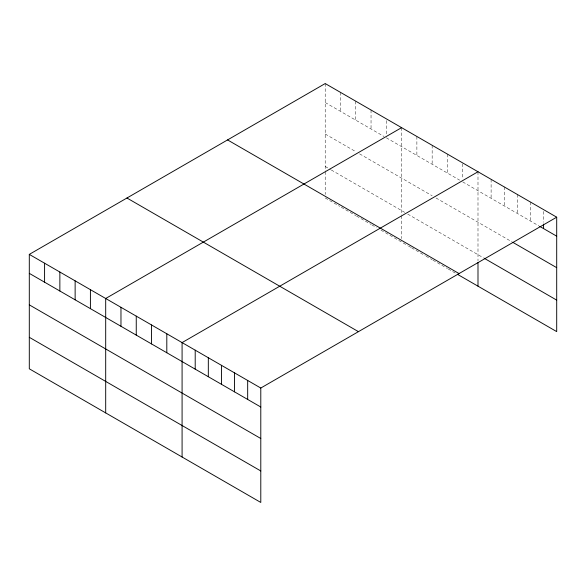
<?xml version="1.0" encoding="UTF-8"?>
<svg xmlns="http://www.w3.org/2000/svg" width="586" height="586" viewBox="0 0 586 586"><rect width="100%" height="100%" fill="white"/><g stroke="black" fill="none" stroke-linecap="round" stroke-linejoin="round"><path stroke-width="0.44" stroke-dasharray="2.93 2.2" d="M325.208 102.521L384.028 136.487M386.32 137.805L459.658 180.144M462.713 181.909L538.952 225.925M325.208 134.018L355.768 151.657M359.584 153.862L432.16 195.768M435.977 197.973L511.944 241.828M325.208 166.468L330.555 169.552M331.317 169.999L404.655 212.337M407.71 214.102L483.391 257.796M325.208 197.965L339.726 206.345M341.25 207.224L355.768 215.604M356.53 216.044L371.041 224.423M371.81 224.87L376.388 227.515M380.973 230.159L407.71 245.593M408.479 246.039L410.764 247.358M411.533 247.805L425.282 255.738M426.044 256.185L432.16 259.708M432.922 260.147L447.433 268.527M448.202 268.974L456.604 273.823M543.581 211.429L543.581 222.277M530.462 202.053L530.462 221.025M517.343 194.479L517.343 213.451M504.231 186.905L504.231 205.876M491.112 179.331L491.112 198.302M477.993 171.757L477.993 260.799M462.713 163.838L462.713 178.298M447.433 154.111L447.433 173.09M432.16 145.291L432.16 164.27M416.88 136.472L416.88 155.451M401.6 127.653L401.6 214.945M401.6 215.824L401.6 238.568M386.32 120.635L386.32 135.095M371.041 110.007L371.041 128.986M355.768 101.188L355.768 120.167M340.488 92.368L340.488 111.347M325.208 83.549L325.208 170.841M325.208 171.72L325.208 194.464"/><path stroke-width="0.88" d="M556.7 217.194L260.792 388.035L260.792 502.451L29.3 368.806L29.3 254.39L325.208 83.549L556.7 217.194L556.7 331.61L457.366 274.263M401.6 127.653L105.692 298.494L105.692 412.91M477.993 171.757L182.085 342.598L182.085 457.014M539.721 226.372L556.7 236.173M512.713 242.274L556.7 267.67M484.168 258.243L556.7 300.12M227.558 139.922L459.05 273.574M126.95 198.009L358.442 331.661M29.3 254.39L260.792 388.035M29.3 273.362L260.792 407.014M29.3 304.859L260.792 438.511M29.3 337.309L260.792 470.961M543.581 224.079L543.581 228.599M477.993 262.55L477.993 286.173M247.673 380.461L247.673 399.44M234.554 372.886L234.554 391.866M221.435 365.32L221.435 384.291M208.323 357.746L208.323 376.717M195.204 350.172L195.204 369.143M166.805 333.778L166.805 352.75M151.525 324.952L151.525 343.931M136.252 316.132L136.252 335.111M120.972 307.313L120.972 326.292M90.412 289.667L90.412 308.646M75.133 280.848L75.133 299.827M59.86 272.029L59.86 291.008M44.58 263.209L44.58 282.188"/></g></svg>
